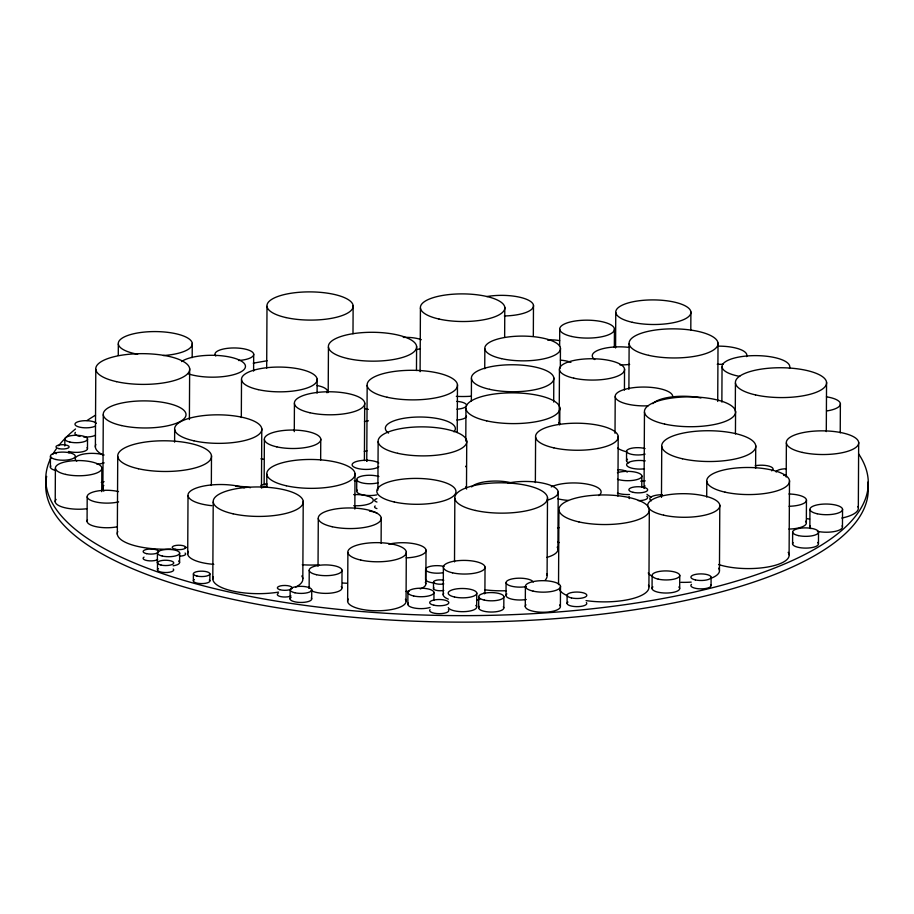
<?xml version="1.0" encoding="UTF-8"?>
<svg xmlns="http://www.w3.org/2000/svg" width="914" height="914" viewBox="0 0 914 914"><rect width="100%" height="100%" fill="white"/><g stroke="black" fill="none" stroke-linecap="round" stroke-linejoin="round"><path stroke-width="1.37" d="M50.396 467.271L50.453 456.269M55.217 501.809L55.388 468.334M64.814 445.998L64.848 439.097M87.07 521.483L87.196 496.862M87.481 448.58L87.527 438.914M95.387 447.117L95.799 369.393M101.728 491.675L101.854 467.968M102.894 488.784L103.282 414.762M117.323 534.233L117.735 456.509M118.272 355.375L118.34 343.984M157.357 562.556L157.414 553.141M157.471 569.936L157.505 562.967M174.608 442.148L174.665 429.431M179.601 562.373L179.647 552.97M187.713 554.055L188.021 495.605M189.392 419.526L189.655 368.65M192.18 357.637L192.26 343.401M193.357 580.961L193.402 573.935M209.854 580.836L209.9 573.798M211.34 485.437L211.488 455.766M212.802 579.282L213.213 502.049M241.319 417.527L241.513 379.744M253.601 371.118L253.692 354.141M261.473 488.087L261.781 428.746M264.135 484.466L264.375 439.497M266.682 368.159L267.002 306.339M266.762 487.036L266.831 474.252M290.104 599.013L290.161 589.953M294.285 431.648L294.434 403.565M302.82 578.573L303.219 501.329M309.138 588.136L309.229 570.416M311.697 598.841L311.743 589.793M317.078 393.146L317.147 379.15M318.038 566.212L318.289 518.512M320.654 460.13L320.757 439.051M328.206 392.517L328.446 347.069M341.927 587.873L342.019 570.153M347.64 601.435L347.891 552.444M352.987 333.759L353.135 305.653M354.838 509.064L355.02 473.555M356.689 491.401L356.757 479.599M364.4 460.599L364.697 403.005M366.765 461.342L367.165 385.445M377.882 490.11L378.145 441.725M381.104 543.259L381.241 518.01M406.056 600.966L406.307 551.976M407.85 604.474L407.907 592.569M416.476 370.513L416.601 346.372M420.097 371.712L420.429 308.041M425.558 579.43L425.604 569.513M425.844 583.692L426.027 550.148M433.487 588.616L433.522 582.104M433.933 600.292L433.979 592.363M443.233 594.888L443.381 567.388M454.509 561.893L454.841 498.336M457.217 432.516L457.468 384.725M465.786 441.108L465.957 408.604M466.494 487.985L466.734 441.028M471.35 401.28L471.464 378.567M476.685 606.896L476.765 593.049M478.673 608.027L478.73 596.808M484.74 368.753L484.843 348.771M484.9 593.186L485.037 567.057M504.642 337.083L504.802 307.367M503.808 607.833L503.865 596.602M506.013 595.631L506.082 582.766M525.287 606.633L525.401 586.559M533.319 336.283L533.479 305.413M535.364 482.581L535.604 437.063M547.086 575.283L547.497 497.604M553.69 402.046L553.815 377.916M557.917 549.04L558.214 491.835M559.162 424.187L559.448 369.667M559.642 346.452L559.722 329.348M558.534 584.617L558.922 510.103M559.745 424.816L559.836 407.861M560.339 368.159L560.442 348.177M560.396 606.359L560.499 586.285M567.08 603.503L567.114 595.357M614.334 347.434L614.437 328.914M615.019 433.282L615.213 396.699M615.579 347.971L615.762 312.508M617.898 496.153L618.207 436.412M624.433 390.118L624.536 369.153M626.524 460.873L626.57 451.402M628.901 389.341L629.129 343.755M641.777 487.002L641.845 475.908M644.062 488.202L644.461 412.145M648.929 586.719L649.328 509.384M652.059 588.627L652.128 575.534M661.473 497.376L661.747 446.5M679.685 588.41L679.753 575.317M690.801 330.354L690.893 311.914M706.705 497.01L706.796 481.358M711.058 585.486L711.103 577.122M717.719 401.463L718.027 343.047M719.455 570.279L719.798 505.202M721.866 402.08L722.049 366.982M735.29 411.197L735.439 383.023M735.439 433.967L735.564 411.426M755.615 468.368L755.729 445.758M786.2 477.062L786.383 442.97M789.102 554.729L789.49 480.695M792.587 543.967L792.644 532.211M806.342 522.762L806.456 499.969M809.861 527.012L809.953 509.498M818.464 543.773L818.521 532.005M826.29 431.602L826.553 382.303M840.229 432.893L840.377 403.668M842.457 526.761L842.548 509.235M858.326 507.738L858.669 442.399M867.672 482.215A411.289 134.587 0.3 0 1 453.915 622.091A411.289 134.587 0.3 0 1 46.671 476.365M858.657 453.95A411.289 134.587 0.3 0 1 469.156 615.625A411.289 134.587 0.3 0 1 50.853 457.983M52.726 454.441A411.289 134.587 0.3 0 1 56.314 448.843M58.633 445.735A411.289 134.587 0.3 0 1 75.508 428.986M86.967 420.577A411.289 134.587 0.3 0 1 95.502 415.173M253.235 363.189A411.289 134.587 0.3 0 1 267.105 360.779M466.62 489.059A46.968 15.367 0.3 0 1 465.649 486.876M546.641 573.661A46.363 15.172 0.3 0 1 545.281 580.082M506.39 590.73A46.363 15.172 0.3 0 1 484.683 589.793M626.536 451.779A28.78 9.414 0.3 0 1 617.578 448.123M648.14 405.816A28.78 9.414 0.3 0 1 615.271 397.042A28.78 9.414 0.3 0 1 643.89 387.056A28.78 9.414 0.3 0 1 672.681 397.259M651.328 497.17A45.586 14.921 0.3 0 1 646.941 494.303M644.13 488.019A45.586 14.921 0.3 0 1 645.033 485.917M788.165 552.33A41.381 13.539 0.3 0 1 767.68 567.011A41.381 13.539 0.3 0 1 718.575 564.521M366.834 461.17A45.186 14.784 0.3 0 1 367.165 460.119M857.972 506.47A36.172 11.836 0.3 0 1 841.828 518.055M809.633 519.061A36.172 11.836 0.3 0 1 807.245 518.729M652.836 403.668A32.104 10.5 0.3 0 1 700.935 397.978M471.304 396.23A42.215 13.813 0.3 0 1 456.326 396.356M301.791 575.957A45.037 14.738 0.3 0 1 295.759 587.039M278.553 592.101A45.037 14.738 0.3 0 1 231.79 590.832A45.037 14.738 0.3 0 1 213.213 576.665M102.882 454.909A46.968 15.367 0.3 0 1 95.821 444.387M353.661 494.611A17.126 5.61 0.3 0 1 373.278 500.232A17.126 5.61 0.3 0 1 353.752 505.705M186.799 547.417A46.911 15.355 0.3 0 1 184.822 547.749M171.009 549.086A46.911 15.355 0.3 0 1 117.746 531.502M137.66 354.244A36.983 12.099 0.3 0 1 129.068 335.027A36.983 12.099 0.3 0 1 187.713 338.009A36.983 12.099 0.3 0 1 163.252 355.546M316.827 385.491A20.279 6.638 0.3 0 1 326.983 392.769M648.483 585.143A45.243 14.807 0.3 0 1 631.357 598.921A45.243 14.807 0.3 0 1 586.034 600.612M567.583 595.814A45.243 14.807 0.3 0 1 559.551 590.056M405.393 599.276A29.225 9.563 0.3 0 1 376.922 610.769A29.225 9.563 0.3 0 1 348.268 599.058M181.555 361.567A33.452 10.945 0.3 0 1 229.345 356.951A33.452 10.945 0.3 0 1 238.36 373.095A33.452 10.945 0.3 0 1 188.421 373.883M817.642 542.436A12.956 4.239 0.3 0 1 806.022 548.103A12.956 4.239 0.3 0 1 793.089 542.63M213.796 564.338A33.053 10.819 0.3 0 1 188.421 551.371M211.82 505.682A33.053 10.819 0.3 0 1 192.568 489.71A33.053 10.819 0.3 0 1 244.358 487.779M263.346 459.216A37.84 12.385 0.3 0 1 260.924 458.805M526.27 599.481A13.676 4.479 0.3 0 1 510.755 598.876A13.676 4.479 0.3 0 1 506.859 593.917M526.338 586.617A13.676 4.479 0.3 0 1 507.064 584.274A13.676 4.479 0.3 0 1 516.17 578.322A13.676 4.479 0.3 0 1 533.285 582.081M559.265 542.562A27.066 8.854 0.3 0 1 557.666 542.196M557.551 528.018A27.066 8.854 0.3 0 1 559.139 527.664M551.245 486.922A27.066 8.854 0.3 0 1 586.959 484.077A27.066 8.854 0.3 0 1 598.704 495.571M568.371 500.426A27.066 8.854 0.3 0 1 557.894 498.827M486.831 296.559A31.499 10.305 0.3 0 1 532.211 302.877A31.499 10.305 0.3 0 1 504.334 315.958M425.318 582.344A23.273 7.62 0.3 0 1 420.223 588.924M409.209 591.209A23.273 7.62 0.3 0 1 405.965 591.427M388.77 544.184A23.273 7.62 0.3 0 1 424.245 547.497A23.273 7.62 0.3 0 1 406.136 557.883M471.601 486.922A25.352 8.295 0.3 0 1 512.503 483.14M103.83 491.184A41.381 13.539 0.3 0 1 103.785 485.425M388.564 433.11A34.995 11.448 0.3 0 1 417.755 417.035A34.995 11.448 0.3 0 1 453.95 431.819M557.174 547.155A32.527 10.648 0.3 0 1 546.778 557.414M508.058 483.072A32.527 10.648 0.3 0 1 551.69 485.814A32.527 10.648 0.3 0 1 547.075 500.221M739.746 376.385A33.875 11.082 0.3 0 1 724.425 362.481A33.875 11.082 0.3 0 1 764.584 356.037A33.875 11.082 0.3 0 1 789.456 368.422M805.577 521.243A18.817 6.158 0.3 0 1 788.931 529.057M788.953 493.983A18.817 6.158 0.3 0 1 806.468 500.198A18.817 6.158 0.3 0 1 789.056 506.265M318.997 564.818A44.123 14.441 0.3 0 1 302.294 564.761M558.98 422.748A8.854 2.902 0.3 0 1 559.596 424.564M86.636 508.778A23.25 7.609 0.3 0 1 62.655 507.133A23.25 7.609 0.3 0 1 56.12 499.398M173.203 568.976A8.135 2.662 0.3 0 1 165.034 572.53A8.135 2.662 0.3 0 1 158.453 568.565M291.018 595.928A7.438 2.434 0.3 0 1 280.975 596.671A7.438 2.434 0.3 0 1 278.222 593.392M117.323 526.772A19.617 6.421 0.3 0 1 95.524 526.555A19.617 6.421 0.3 0 1 87.493 519.895M118.603 501.889A19.617 6.421 0.3 0 1 92.314 500.963A19.617 6.421 0.3 0 1 92.245 492.326A19.617 6.421 0.3 0 1 118.512 491.606M479.85 599.253A20.839 6.821 0.3 0 1 476.594 600.235M448.351 599.138A20.839 6.821 0.3 0 1 443.678 593.197M484.043 592.878A20.839 6.821 0.3 0 1 484.683 593.837M260.924 485.391A11.928 3.907 0.3 0 1 267.105 484.009M264.18 484.877A28.22 9.231 0.3 0 1 264.74 483.575M56.097 453.801A6.604 2.159 0.3 0 1 56.348 452.59M68.093 452.224A6.604 2.159 0.3 0 1 68.996 452.933M347.309 583.246A31.499 10.305 0.3 0 1 342.864 583.018M420.417 348.622A20.051 6.558 0.3 0 1 415.859 349.719M403.291 337.415A20.051 6.558 0.3 0 1 421.32 339.688M376.922 508.595A6.855 2.239 0.3 0 1 375.151 505.968M376.956 502.049A6.855 2.239 0.3 0 1 376.922 498.667M826.45 396.825A23.764 7.78 0.3 0 1 840.4 403.954A23.764 7.78 0.3 0 1 826.564 410.969M466.494 416.121A12.27 4.01 0.3 0 1 456.863 420.017M456.851 401.349A12.27 4.01 0.3 0 1 466.551 405.313A12.27 4.01 0.3 0 1 456.92 409.198M443.793 590.421A6.684 2.182 0.3 0 1 435.989 590.25A6.684 2.182 0.3 0 1 433.899 587.771M443.827 583.897A6.684 2.182 0.3 0 1 435.167 583.463A6.684 2.182 0.3 0 1 435.144 580.596A6.684 2.182 0.3 0 1 443.804 580.219M559.688 604.942A17.572 5.747 0.3 0 1 542.893 612.243A17.572 5.747 0.3 0 1 525.973 604.817M341.265 586.548A16.406 5.37 0.3 0 1 331.851 592.992A16.406 5.37 0.3 0 1 311.148 590.524M309.172 588.319A16.406 5.37 0.3 0 1 309.492 586.799M629.666 364.4A27.649 9.049 0.3 0 1 620 364.937M594.808 359.556A27.649 9.049 0.3 0 1 599.641 349.639A27.649 9.049 0.3 0 1 629.518 347.446M718.633 568.188A36.046 11.791 0.3 0 1 710.738 578.391M691.19 582.115A36.046 11.791 0.3 0 1 680.964 582.321M651.842 576.094A36.046 11.791 0.3 0 1 648.232 572.941M56.12 470.573A12.419 4.067 0.3 0 1 50.876 465.991M356.894 481.575A13.961 4.57 0.3 0 1 354.289 480.581M378.784 466.803A13.961 4.57 0.3 0 1 357.477 468.414A13.961 4.57 0.3 0 1 357.42 461.227A13.961 4.57 0.3 0 1 378.762 462.998M719.067 346.143A27.751 9.083 0.3 0 1 746.612 356.62M723.168 364.229A27.751 9.083 0.3 0 1 717.239 364.275M104.07 481.655A16.943 5.541 0.3 0 1 101.26 482.386M104.173 462.861A16.943 5.541 0.3 0 1 96.975 464.232M76.765 461.147A16.943 5.541 0.3 0 1 82.454 454.304A16.943 5.541 0.3 0 1 104.105 455.023M586.377 602.543A9.86 3.222 0.3 0 1 576.254 606.633A9.86 3.222 0.3 0 1 567.948 602.052M311.251 597.973A10.797 3.53 0.3 0 1 300.158 602.452A10.797 3.53 0.3 0 1 291.063 597.425M755.192 465.774A11.608 3.793 0.3 0 1 769.371 466.243A11.608 3.793 0.3 0 1 771.69 470.847M185.096 553.05A6.775 2.216 0.3 0 1 179.441 556.169M475.783 605.422A14.281 4.673 0.3 0 1 465.991 611.546A14.281 4.673 0.3 0 1 448.283 607.616M87.024 447.666A11.356 3.713 0.3 0 1 82.294 451.824A11.356 3.713 0.3 0 1 68.721 451.447M547.589 340.065A14.715 4.81 0.3 0 1 559.699 340.682M628.763 462.952A11.185 3.656 0.3 0 1 627.518 459.228M645.101 454.109A11.185 3.656 0.3 0 1 629.677 453.812A11.185 3.656 0.3 0 1 629.632 448.763A11.185 3.656 0.3 0 1 645.056 448.58M369.45 511.097A14.761 4.833 0.3 0 1 377.265 513.337M448.397 609.707A9.574 3.13 0.3 0 1 439.246 613.682A9.574 3.13 0.3 0 1 430.026 609.638M262.729 487.653A18.577 6.078 0.3 0 1 266.854 485.985M215.773 356.014A19.365 6.341 0.3 0 1 229.277 348.154A19.365 6.341 0.3 0 1 253.144 352.873A19.365 6.341 0.3 0 1 238.508 360.504M235.858 486.397A23.833 7.792 0.3 0 1 250.459 487.676M433.876 582.949A11.562 3.782 0.3 0 1 425.547 579.293M443.427 572.632A11.562 3.782 0.3 0 1 428.266 571.798A11.562 3.782 0.3 0 1 428.769 566.783A11.562 3.782 0.3 0 1 444.055 566.429M645.25 480.844A13.196 4.319 0.3 0 1 640.714 481.21M644.45 468.848A13.196 4.319 0.3 0 1 626.616 464.575A13.196 4.319 0.3 0 1 645.25 460.873M430.128 607.422A13.047 4.273 0.3 0 1 414.259 608.016A13.047 4.273 0.3 0 1 408.352 603.114M367.005 450.842A21.765 7.118 0.3 0 1 364.286 451.322M368.445 420.794A21.765 7.118 0.3 0 1 364.446 421.56M364.332 408.604A21.765 7.118 0.3 0 1 368.342 409.392M178.584 560.99A11.128 3.645 0.3 0 1 173.134 565.8M157.619 563.195A11.128 3.645 0.3 0 1 157.791 561.402M710.646 584.663A10.1 3.302 0.3 0 1 700.627 588.867A10.1 3.302 0.3 0 1 691.487 584.366M376.705 494.897A12.979 4.25 0.3 0 1 361.91 494.668A12.979 4.25 0.3 0 1 357.203 490.064M378.247 482.741A12.979 4.25 0.3 0 1 360.139 482.318A12.979 4.25 0.3 0 1 360.744 476.388A12.979 4.25 0.3 0 1 378.876 476.537M842.08 525.813A16.303 5.335 0.3 0 1 835.499 531.308A16.303 5.335 0.3 0 1 817.379 531.342M810.901 528.692A16.303 5.335 0.3 0 1 810.215 525.687M503.294 606.816A12.579 4.113 0.3 0 1 490.829 612.037A12.579 4.113 0.3 0 1 479.45 606.45M786.486 475.497A10.248 3.359 0.3 0 1 783.595 475.349M776.203 472.104A10.248 3.359 0.3 0 1 786.428 468.791M646.792 496.325A9.403 3.073 0.3 0 1 638.28 500.644M629.46 498.61A9.403 3.073 0.3 0 1 629.232 496.668M95.433 435.19A10.922 3.576 0.3 0 1 83.54 436.926M79.952 436.424A10.922 3.576 0.3 0 1 75.336 432.391M95.479 426.004A10.922 3.576 0.3 0 1 78.364 426.815A10.922 3.576 0.3 0 1 80.169 421.183A10.922 3.576 0.3 0 1 96.358 423.285M560.442 360.15A17.789 5.815 0.3 0 1 570.919 362.39M209.34 579.979A8.249 2.696 0.3 0 1 201.046 583.589A8.249 2.696 0.3 0 1 194.351 579.579M629.552 494.52A14.293 4.673 0.3 0 1 617.407 493.149M617.418 472.675A14.293 4.673 0.3 0 1 637.641 472.755A14.293 4.673 0.3 0 1 637.686 479.37A14.293 4.673 0.3 0 1 617.476 479.29M465.683 466.209A11.128 3.645 0.3 0 1 465.683 466.723M157.631 559.608A7.746 2.536 0.3 0 1 147.131 560.579A7.746 2.536 0.3 0 1 144.012 557.129M617.578 469.682A10.065 3.29 0.3 0 1 627.255 472.081M678.805 586.982A13.824 4.524 0.3 0 1 665.906 593.037A13.824 4.524 0.3 0 1 652.916 586.891M651.374 500.792A12.659 4.136 0.3 0 1 662.433 494.714M553.827 447.849A41.336 13.527 0.3 0 0 618.138 437.852A41.336 13.527 0.3 0 0 558.74 424.496A41.336 13.527 0.3 0 0 553.827 447.849M347.891 358.585A44.112 14.43 0.3 0 0 416.521 347.914A44.112 14.43 0.3 0 0 353.135 333.667A44.112 14.43 0.3 0 0 347.891 358.585M486.671 420.863A46.968 15.367 0.3 0 0 559.756 409.506A46.968 15.367 0.3 0 0 492.258 394.322A46.968 15.367 0.3 0 0 486.671 420.863M397.693 453.298A44.329 14.51 0.3 0 0 466.666 442.582A44.329 14.51 0.3 0 0 402.96 428.255A44.329 14.51 0.3 0 0 397.693 453.298M648.746 355.363A44.478 14.555 0.3 0 0 717.947 344.612A44.478 14.555 0.3 0 0 654.036 330.24A44.478 14.555 0.3 0 0 648.746 355.363M475.291 510.435A46.363 15.172 0.3 0 0 547.429 499.227A46.363 15.172 0.3 0 0 480.798 484.249A46.363 15.172 0.3 0 0 475.291 510.435M286.013 317.581A43.095 14.098 0.3 0 0 353.067 307.161A43.095 14.098 0.3 0 0 291.132 293.234A43.095 14.098 0.3 0 0 286.013 317.581M664.558 424.05A45.586 14.921 0.3 0 0 735.484 413.025A45.586 14.921 0.3 0 0 669.985 398.298A45.586 14.921 0.3 0 0 664.558 424.05M725.042 492.155A41.381 13.539 0.3 0 0 789.422 482.146A41.381 13.539 0.3 0 0 729.955 468.779A41.381 13.539 0.3 0 0 725.042 492.155M573.809 378.168A32.573 10.66 0.3 0 0 624.491 370.296A32.573 10.66 0.3 0 0 577.682 359.762A32.573 10.66 0.3 0 0 573.809 378.168M387.09 397.236A45.186 14.784 0.3 0 0 457.388 386.314A45.186 14.784 0.3 0 0 392.46 371.712A45.186 14.784 0.3 0 0 387.09 397.236M802.332 452.419A36.172 11.836 0.3 0 0 858.612 443.667A36.172 11.836 0.3 0 0 806.628 431.979A36.172 11.836 0.3 0 0 802.332 452.419M439.051 319.055A42.215 13.813 0.3 0 0 504.734 308.852A42.215 13.813 0.3 0 0 444.067 295.211A42.215 13.813 0.3 0 0 439.051 319.055M755.547 394.917A45.597 14.921 0.3 0 0 826.485 383.891A45.597 14.921 0.3 0 0 760.962 369.165A45.597 14.921 0.3 0 0 755.547 394.917M233.07 513.794A45.037 14.738 0.3 0 0 303.151 502.906A45.037 14.738 0.3 0 0 238.428 488.362A45.037 14.738 0.3 0 0 233.07 513.794M394.3 501.992A39.565 12.945 0.3 0 0 455.858 492.429A39.565 12.945 0.3 0 0 398.995 479.644A39.565 12.945 0.3 0 0 394.3 501.992M116.512 381.652A46.968 15.367 0.3 0 0 189.586 370.296A46.968 15.367 0.3 0 0 122.099 355.123A46.968 15.367 0.3 0 0 116.512 381.652M138.425 468.745A46.911 15.355 0.3 0 0 211.408 457.4A46.911 15.355 0.3 0 0 144.001 442.25A46.911 15.355 0.3 0 0 138.425 468.745M309.937 412.74A35.155 11.505 0.3 0 0 364.64 404.239A35.155 11.505 0.3 0 0 314.119 392.871A35.155 11.505 0.3 0 0 309.937 412.74M489.641 389.33A41.21 13.482 0.3 0 0 553.747 379.367A41.21 13.482 0.3 0 0 494.531 366.046A41.21 13.482 0.3 0 0 489.641 389.33M193.894 440.811A43.586 14.258 0.3 0 0 261.712 430.277A43.586 14.258 0.3 0 0 199.069 416.19A43.586 14.258 0.3 0 0 193.894 440.811M578.882 521.905A45.243 14.807 0.3 0 0 649.26 510.972A45.243 14.807 0.3 0 0 584.252 496.359A45.243 14.807 0.3 0 0 578.882 521.905M360.79 560.076A29.225 9.563 0.3 0 0 406.262 553.004A29.225 9.563 0.3 0 0 364.263 543.556A29.225 9.563 0.3 0 0 360.79 560.076M632.339 322.311A37.6 12.305 0.3 0 0 690.835 313.228A37.6 12.305 0.3 0 0 636.807 301.083A37.6 12.305 0.3 0 0 632.339 322.311M798.356 535.593A12.956 4.239 0.3 0 0 818.51 532.462A12.956 4.239 0.3 0 0 799.899 528.281A12.956 4.239 0.3 0 0 798.356 535.593M258.205 389.627A37.84 12.385 0.3 0 0 317.089 380.475A37.84 12.385 0.3 0 0 262.706 368.251A37.84 12.385 0.3 0 0 258.205 389.627M682.484 458.771A47.025 15.389 0.3 0 0 755.661 447.403A47.025 15.389 0.3 0 0 688.071 432.208A47.025 15.389 0.3 0 0 682.484 458.771M571.798 336.489A27.374 8.957 0.3 0 0 614.391 329.874A27.374 8.957 0.3 0 0 575.055 321.031A27.374 8.957 0.3 0 0 571.798 336.489M121.539 425.558A41.381 13.539 0.3 0 0 185.919 415.562A41.381 13.539 0.3 0 0 126.452 402.183A41.381 13.539 0.3 0 0 121.539 425.558M501.523 358.642A37.828 12.373 0.3 0 0 560.373 349.491A37.828 12.373 0.3 0 0 506.025 337.277A37.828 12.373 0.3 0 0 501.523 358.642M286.288 485.768A44.123 14.441 0.3 0 0 354.952 475.097A44.123 14.441 0.3 0 0 291.532 460.839A44.123 14.441 0.3 0 0 286.288 485.768M65.648 474.4A23.25 7.609 0.3 0 0 101.82 468.779A23.25 7.609 0.3 0 0 68.413 461.273A23.25 7.609 0.3 0 0 65.648 474.4M161.093 565.081A8.135 2.662 0.3 0 0 173.751 563.115A8.135 2.662 0.3 0 0 162.064 560.488A8.135 2.662 0.3 0 0 161.093 565.081M279.798 589.679A7.438 2.434 0.3 0 0 292.057 588.445A7.438 2.434 0.3 0 0 282.506 585.566A7.438 2.434 0.3 0 0 279.798 589.679M452.567 572.827A20.839 6.821 0.3 0 0 485.003 567.788A20.839 6.821 0.3 0 0 455.046 561.047A20.839 6.821 0.3 0 0 452.567 572.827M276.816 446.866A28.22 9.231 0.3 0 0 320.711 440.045A28.22 9.231 0.3 0 0 280.175 430.928A28.22 9.231 0.3 0 0 276.816 446.866M58.884 448.637A6.604 2.159 0.3 0 0 69.167 447.037A6.604 2.159 0.3 0 0 59.673 444.901A6.604 2.159 0.3 0 0 58.884 448.637M332.182 526.727A31.499 10.305 0.3 0 0 381.184 519.118A31.499 10.305 0.3 0 0 335.918 508.938A31.499 10.305 0.3 0 0 332.182 526.727M533.148 591.141A17.572 5.747 0.3 0 0 560.476 586.902A17.572 5.747 0.3 0 0 535.227 581.224A17.572 5.747 0.3 0 0 533.148 591.141M316.461 574.7A16.406 5.37 0.3 0 0 341.996 570.724A16.406 5.37 0.3 0 0 318.415 565.423A16.406 5.37 0.3 0 0 316.461 574.7M663.644 515.176A36.046 11.791 0.3 0 0 719.741 506.47A36.046 11.791 0.3 0 0 667.928 494.817A36.046 11.791 0.3 0 0 663.644 515.176M55.925 459.502A12.419 4.067 0.3 0 0 75.245 456.509A12.419 4.067 0.3 0 0 57.399 452.487A12.419 4.067 0.3 0 0 55.925 459.502M571.467 597.927A9.86 3.222 0.3 0 0 586.799 595.54A9.86 3.222 0.3 0 0 572.632 592.352A9.86 3.222 0.3 0 0 571.467 597.927M294.914 592.775A10.797 3.53 0.3 0 0 311.72 590.17A10.797 3.53 0.3 0 0 296.205 586.674A10.797 3.53 0.3 0 0 294.914 592.775M175.191 549.245A6.775 2.216 0.3 0 0 185.736 547.612A6.775 2.216 0.3 0 0 176.002 545.418A6.775 2.216 0.3 0 0 175.191 549.245M454.509 597.002A14.281 4.673 0.3 0 0 476.742 593.552A14.281 4.673 0.3 0 0 456.212 588.936A14.281 4.673 0.3 0 0 454.509 597.002M69.852 442.056A11.356 3.713 0.3 0 0 87.516 439.314A11.356 3.713 0.3 0 0 71.201 435.647A11.356 3.713 0.3 0 0 69.852 442.056M433.922 605.217A9.574 3.13 0.3 0 0 448.808 602.909A9.574 3.13 0.3 0 0 435.053 599.812A9.574 3.13 0.3 0 0 433.922 605.217M413.665 595.974A13.047 4.273 0.3 0 0 433.956 592.82A13.047 4.273 0.3 0 0 415.207 588.605A13.047 4.273 0.3 0 0 413.665 595.974M162.315 556.055A11.128 3.645 0.3 0 0 179.624 553.358A11.128 3.645 0.3 0 0 163.64 549.76A11.128 3.645 0.3 0 0 162.315 556.055M695.371 579.91A10.1 3.302 0.3 0 0 711.081 577.477A10.1 3.302 0.3 0 0 696.571 574.209A10.1 3.302 0.3 0 0 695.371 579.91M817.15 513.748A16.303 5.335 0.3 0 0 842.514 509.806A16.303 5.335 0.3 0 0 819.093 504.539A16.303 5.335 0.3 0 0 817.15 513.748M484.283 600.087A12.579 4.113 0.3 0 0 503.843 597.048A12.579 4.113 0.3 0 0 485.768 592.98A12.579 4.113 0.3 0 0 484.283 600.087M633.048 492.326A9.403 3.073 0.3 0 0 647.672 490.053A9.403 3.073 0.3 0 0 634.167 487.013A9.403 3.073 0.3 0 0 633.048 492.326M197.036 576.083A8.249 2.696 0.3 0 0 209.877 574.083A8.249 2.696 0.3 0 0 198.018 571.421A8.249 2.696 0.3 0 0 197.036 576.083M146.537 553.644A7.746 2.536 0.3 0 0 158.59 551.77A7.746 2.536 0.3 0 0 147.462 549.268A7.746 2.536 0.3 0 0 146.537 553.644M658.229 579.145A13.824 4.524 0.3 0 0 679.73 575.797A13.824 4.524 0.3 0 0 659.874 571.341A13.824 4.524 0.3 0 0 658.229 579.145"/></g></svg>
